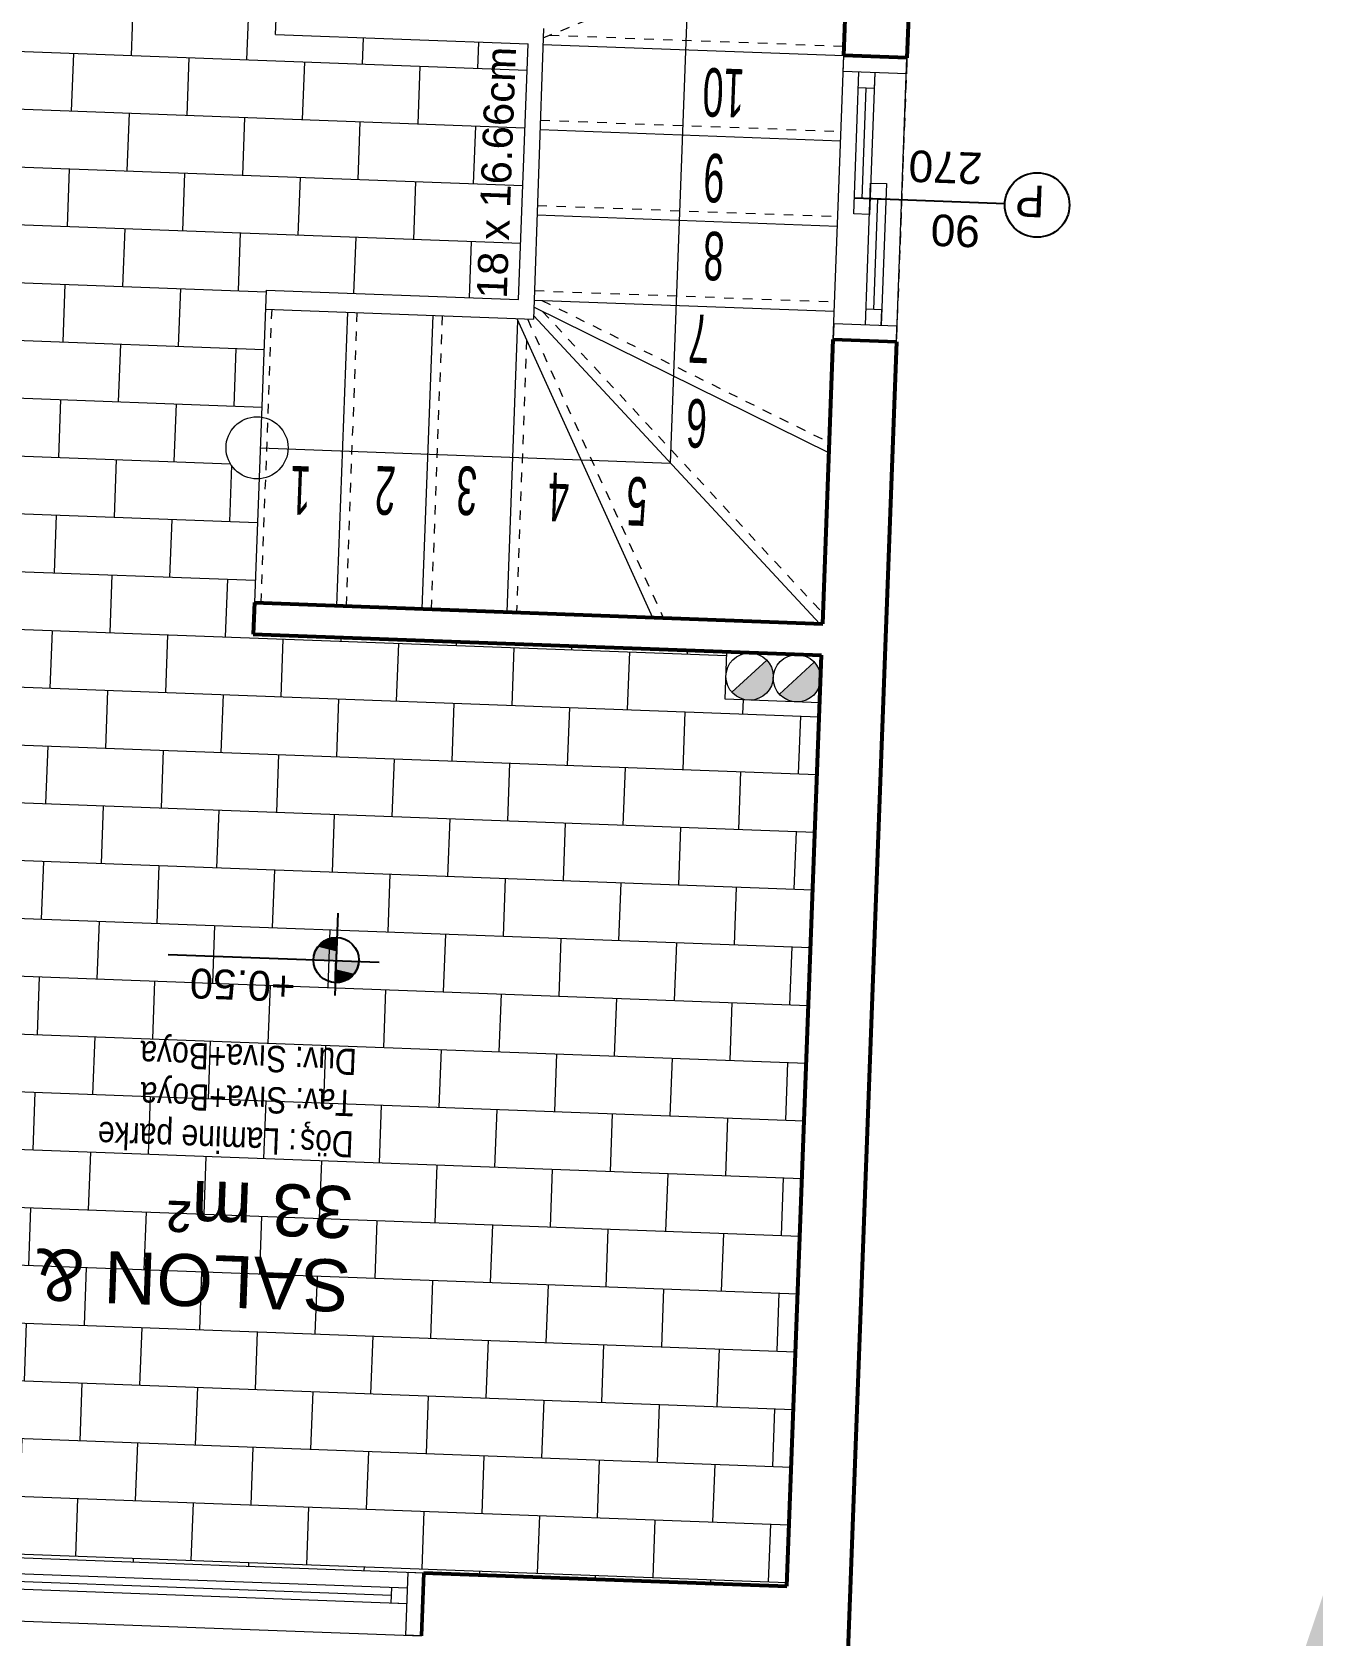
# Model space of a CAD drawing. Header units: centimetres. Extents: x 63871 to 181827, y -95930 to 42199.
# Drawn here: x 150514 to 150920, y 32157 to 32665 of the extents above; entities that cross this region are included whole.
import ezdxf

# ---------------------------------------------------------------- set-up
doc = ezdxf.new("R2010")
doc.units = ezdxf.units.CM
doc.linetypes.add('11-021_500-SatisOfisi_220512$0${ Diamond }', pattern=[12, 4, -2, 2, 2, -2])
doc.linetypes.add('Dash', pattern=[6, 3, -3])
for name, color, linetype, lineweight in [('A-AREA-IDEN', 7, 'Continuous', 9), ('A-GLAZ', 151, 'Continuous', 9), ('A-WALL', 12, 'Continuous', 50), ('ARM_Pen_No__252', 8, 'Continuous', 18), ('Baca', 82, 'Continuous', 9), ('DUVAR', 7, 'Continuous', 40), ('İz DÜŞÜMÜ', 7, '11-021_500-SatisOfisi_220512$0${ Diamond }', 18), ('OLUK', 222, 'Continuous', 15), ('S-STRS', 31, 'Continuous', 9)]:
    doc.layers.add(name, color=color, linetype=linetype, lineweight=lineweight)
doc.layers.add('Bitirme - Duvar', color=7, linetype='Continuous')
doc.layers.add('KOT', color=171, linetype='Continuous')
doc.styles.add('Arial', font='Arial.ttf', dxfattribs={"height": 250})
doc.styles.add('Arial_1', font='Arial.ttf', dxfattribs={"height": 300})
doc.styles.add('MtXpl_Arial_Narrow_1', font='')
doc.styles.add('OLUŞTURULMUŞ_STİL_1', font='Arial.ttf')
doc.styles.add('STYLE1', font='', dxfattribs={"width": 0.55, "height": 0.25})
doc.styles.get('MtXpl_Arial_Narrow_1').set_extended_font_data('Arial Narrow')
doc.styles.get('STYLE1').set_extended_font_data('Arial Tur')

# ---------------------------------------------------------------- blocks, each defined once
blk = doc.blocks.new('*U7')
at = {"layer": 'KOT', "linetype": 'Continuous'}
for p, q in [((531939.39, 4296267.88), (531940.47, 4296268.73)), ((531940.47, 4296268.73), (531941.68, 4296269.36)), ((531941.68, 4296269.36), (531942.99, 4296269.75)), ((531942.99, 4296269.75), (531944.36, 4296269.88)), ((531944.36, 4296269.88), (531944.36, 4296269.75)), ((531944.36, 4296269.75), (531944.36, 4296269.36)), ((531944.36, 4296269.36), (531944.36, 4296268.73)), ((531944.36, 4296268.73), (531944.36, 4296267.88)), ((531937.2, 4296263), (531937.38, 4296264.36)), ((531937.38, 4296264.36), (531937.82, 4296265.66)), ((531937.82, 4296265.66), (531938.5, 4296266.85)), ((531938.5, 4296266.85), (531939.39, 4296267.88)), ((531944.36, 4296267.88), (531944.36, 4296266.85)), ((531944.36, 4296266.85), (531944.36, 4296265.66)), ((531944.36, 4296265.66), (531944.36, 4296264.36)), ((531944.36, 4296264.36), (531944.36, 4296263))]:
    blk.add_line(p, q, dxfattribs=at)
at = {"layer": 'KOT', "linetype": 'Continuous', "extrusion": (0, 0, -1)}
for points in [[(-531940.47, 4296268.73), (-531944.36, 4296267.88), (-531939.39, 4296267.88)], [(-531941.68, 4296269.36), (-531944.36, 4296268.73), (-531940.47, 4296268.73)], [(-531940.47, 4296268.73), (-531944.36, 4296268.73), (-531944.36, 4296267.88)], [(-531942.99, 4296269.75), (-531944.36, 4296269.36), (-531941.68, 4296269.36)], [(-531941.68, 4296269.36), (-531944.36, 4296269.36), (-531944.36, 4296268.73)], [(-531944.36, 4296269.88), (-531944.36, 4296269.75), (-531942.99, 4296269.75)], [(-531942.99, 4296269.75), (-531944.36, 4296269.75), (-531944.36, 4296269.36)], [(-531937.38, 4296264.36), (-531944.36, 4296263), (-531937.2, 4296263)], [(-531937.82, 4296265.66), (-531944.36, 4296264.36), (-531937.38, 4296264.36)], [(-531937.38, 4296264.36), (-531944.36, 4296264.36), (-531944.36, 4296263)], [(-531938.5, 4296266.85), (-531944.36, 4296265.66), (-531937.82, 4296265.66)], [(-531937.82, 4296265.66), (-531944.36, 4296265.66), (-531944.36, 4296264.36)], [(-531939.39, 4296267.88), (-531944.36, 4296266.85), (-531938.5, 4296266.85)], [(-531938.5, 4296266.85), (-531944.36, 4296266.85), (-531944.36, 4296265.66)], [(-531939.39, 4296267.88), (-531944.36, 4296267.88), (-531944.36, 4296266.85)]]:
    blk.add_solid(points, dxfattribs=at)
blk = doc.blocks.new('*U8')
at = {"layer": 'KOT', "linetype": 'Continuous'}
for p, q in [((531944.36, 4296263.14), (531944.36, 4296263.42)), ((531951.52, 4296263.42), (531951.52, 4296263.14)), ((531944.36, 4296261.74), (531944.36, 4296263.14)), ((531944.36, 4296260.39), (531944.36, 4296261.74)), ((531944.36, 4296259.15), (531944.36, 4296260.39)), ((531944.36, 4296258.07), (531944.36, 4296259.15)), ((531950.32, 4296259.15), (531949.42, 4296258.07)), ((531950.98, 4296260.39), (531950.32, 4296259.15)), ((531951.39, 4296261.74), (531950.98, 4296260.39)), ((531951.52, 4296263.14), (531951.39, 4296261.74)), ((531944.36, 4296257.18), (531944.36, 4296258.07)), ((531944.36, 4296256.51), (531944.36, 4296257.18)), ((531944.36, 4296256.11), (531944.36, 4296256.51)), ((531945.76, 4296256.11), (531944.36, 4296255.97)), ((531944.36, 4296255.97), (531944.36, 4296256.11)), ((531947.1, 4296256.51), (531945.76, 4296256.11)), ((531948.34, 4296257.18), (531947.1, 4296256.51)), ((531949.42, 4296258.07), (531948.34, 4296257.18))]:
    blk.add_line(p, q, dxfattribs=at)
at = {"layer": 'KOT', "linetype": 'Continuous', "extrusion": (0, 0, -1)}
for points in [[(-531944.36, 4296263.42), (-531951.52, 4296263.14), (-531944.36, 4296263.14)], [(-531944.36, 4296263.42), (-531951.52, 4296263.42), (-531951.52, 4296263.14)], [(-531944.36, 4296263.14), (-531951.39, 4296261.74), (-531944.36, 4296261.74)], [(-531944.36, 4296263.14), (-531951.52, 4296263.14), (-531951.39, 4296261.74)], [(-531944.36, 4296261.74), (-531950.98, 4296260.39), (-531944.36, 4296260.39)], [(-531944.36, 4296261.74), (-531951.39, 4296261.74), (-531950.98, 4296260.39)], [(-531944.36, 4296260.39), (-531950.32, 4296259.15), (-531944.36, 4296259.15)], [(-531944.36, 4296260.39), (-531950.98, 4296260.39), (-531950.32, 4296259.15)], [(-531944.36, 4296259.15), (-531949.42, 4296258.07), (-531944.36, 4296258.07)], [(-531944.36, 4296259.15), (-531950.32, 4296259.15), (-531949.42, 4296258.07)], [(-531944.36, 4296258.07), (-531948.34, 4296257.18), (-531944.36, 4296257.18)], [(-531944.36, 4296258.07), (-531949.42, 4296258.07), (-531948.34, 4296257.18)], [(-531944.36, 4296257.18), (-531947.1, 4296256.51), (-531944.36, 4296256.51)], [(-531944.36, 4296257.18), (-531948.34, 4296257.18), (-531947.1, 4296256.51)], [(-531944.36, 4296256.51), (-531945.76, 4296256.11), (-531944.36, 4296256.11)], [(-531944.36, 4296256.51), (-531947.1, 4296256.51), (-531945.76, 4296256.11)], [(-531944.36, 4296256.11), (-531945.76, 4296256.11), (-531944.36, 4296255.97)]]:
    blk.add_solid(points, dxfattribs=at)
blk = doc.blocks.new('asdf')
at = {"layer": 'KOT'}
for p, q in [((435094.33, 4281336.77), (435094.33, 4281362.83)), ((435080.69, 4281351.86), (435147.51, 4281351.86))]:
    blk.add_line(p, q, dxfattribs=at)
blk.add_circle((435094.33, 4281351.57), 7.17, dxfattribs=at)
at = {"layer": 'KOT', "linetype": 'Continuous'}
for name, p in [('*U7', (-96850.02, -14911.15)), ('*U8', (-96850.02, -14911.57))]:
    blk.add_blockref(name, p, dxfattribs=at)
blk = doc.blocks.new('afadfa')
at = {"layer": 'Baca'}
h = blk.add_hatch(color=0, dxfattribs=at)
h.dxf.hatch_style = 1
h.paths.add_polyline_path([(525548.61, 4261233.83, 0.670516), (525535.77, 4261228.56, 0.199315), (525537.97, 4261223.25)])
h = blk.add_hatch(color=0, dxfattribs=at)
h.dxf.hatch_style = 1
h.paths.add_polyline_path([(525563.68, 4261233.75, 0.675614), (525550.77, 4261228.56, 0.202965), (525553.05, 4261223.18)])
for p, q in [((525537.97, 4261223.25), (525548.61, 4261233.83)), ((525553.05, 4261223.18), (525563.68, 4261233.75))]:
    blk.add_line(p, q, dxfattribs=at)
blk.add_lwpolyline([(525535.77, 4261236.11), (525565.77, 4261236.05), (525565.77, 4261220.99), (525535.77, 4261221.06)], close=True, dxfattribs=at)
for centre in [(525543.27, 4261228.56), (525558.27, 4261228.56)]:
    blk.add_circle(centre, 7.5, dxfattribs=at)
blk = doc.blocks.new('HRD')
at = {"layer": 'ARM_Pen_No__252'}
h = blk.add_hatch(dxfattribs=at)
h.set_pattern_fill('AR-B816', color=256, scale=0.09)
h.set_pattern_definition([(0, (-39959.2, 0), (0, 18.288), []), (90, (-39959.2, 0), (-18.288, 18.288), [18.288, -18.288])])
h.paths.add_polyline_path([(154149.63, 35592.48), (154149.63, 35503.48), (154219.63, 35503.48), (154219.63, 35483.24), (154324.63, 35483.24), (154324.63, 35692.48), (154369.63, 35692.48), (154369.63, 35927.48), (154369.63, 35927.48), (154369.63, 36097.48), (154369.63, 36177.48), (154254.63, 36177.48), (153954.63, 36177.48), (153839.63, 36177.48), (153839.63, 35897.6), (153869.63, 35897.54), (153869.63, 35882.48), (154019.63, 35882.48), (154019.63, 35872.48), (154019.63, 35833.25, -0.444416), (154030.45, 35823.48, -0.444416), (154019.63, 35813.72), (154019.63, 35773.48), (153939.63, 35773.48), (153939.63, 35692.48), (154019.63, 35692.48), (154019.63, 35687.48), (154019.63, 35633.7), (154020.63, 35632.93), (154019.63, 35631.47), (154019.63, 35592.48), (154019.63, 35582.48), (153989.63, 35582.48), (153989.63, 35577.48), (153989.63, 35497.48), (153989.63, 35437.48), (153994.63, 35437.48), (154094.63, 35437.48), (154139.63, 35437.48), (154139.63, 35592.48)])
at = {"layer": 'A-GLAZ', "ltscale": 3}
for p, q in [((153954.63, 36177.48), (153954.63, 36197.48)), ((153954.63, 36197.48), (153959.63, 36197.48)), ((154254.63, 36197.48), (153954.63, 36197.48)), ((153959.63, 36197.48), (153959.63, 36177.48)), ((153959.63, 36187.48), (154109.63, 36187.48)), ((153959.63, 36187.48), (153964.63, 36187.48)), ((153964.63, 36187.48), (153964.63, 36182.48)), ((154104.63, 36184.98), (153964.63, 36184.98)), ((154109.63, 36182.48), (153959.63, 36182.48)), ((153959.63, 36177.48), (153954.63, 36177.48)), ((154254.63, 36177.48), (153954.63, 36177.48)), ((153839.63, 35782.48), (153819.63, 35782.48)), ((153819.63, 35782.48), (153819.63, 35777.48)), ((153819.63, 35782.48), (153819.63, 35692.48)), ((153839.63, 35777.48), (153839.63, 35782.48)), ((153839.63, 35782.48), (153839.63, 35692.48)), ((153819.63, 35777.48), (153839.63, 35777.48)), ((153824.63, 35732.48), (153824.63, 35777.48)), ((153824.63, 35777.48), (153824.63, 35772.48)), ((153829.63, 35777.48), (153829.63, 35732.48)), ((153824.63, 35772.48), (153829.63, 35772.48)), ((153827.13, 35772.48), (153827.13, 35737.48)), ((153829.63, 35697.48), (153829.63, 35742.48)), ((153829.63, 35742.48), (153834.63, 35742.48)), ((153834.63, 35742.48), (153834.63, 35697.48)), ((153829.63, 35737.48), (153824.63, 35737.48)), ((153829.63, 35737.48), (153834.63, 35737.48)), ((153832.13, 35737.48), (153832.13, 35702.48)), ((153829.63, 35732.48), (153824.63, 35732.48)), ((153829.63, 35697.48), (153829.63, 35702.48)), ((153829.63, 35702.48), (153834.63, 35702.48)), ((153819.63, 35692.48), (153819.63, 35697.48)), ((153819.63, 35697.48), (153839.63, 35697.48)), ((153839.63, 35697.48), (153839.63, 35692.48)), ((153839.63, 35692.48), (153819.63, 35692.48))]:
    blk.add_line(p, q, dxfattribs=at)
at = {"layer": 'A-WALL', "lineweight": 53}
for p, q in [((153819.63, 35782.48), (153819.63, 36197.48)), ((153839.63, 36177.48), (153839.63, 35882.48)), ((153954.63, 36177.48), (153839.63, 36177.48)), ((154019.63, 35882.48), (153839.63, 35882.48)), ((154019.63, 35872.48), (154019.63, 35882.48)), ((153839.63, 35872.48), (153839.63, 35782.48)), ((154019.63, 35872.48), (153839.63, 35872.48)), ((153819.63, 35417.48), (153819.63, 35692.48)), ((153819.63, 35692.48), (153839.63, 35692.48)), ((153839.63, 35692.48), (153839.63, 35592.48))]:
    blk.add_line(p, q, dxfattribs=at)
at = {"layer": 'A-WALL', "lineweight": 50}
for p, q in [((153954.63, 36197.48), (153954.63, 36177.48)), ((153839.63, 35782.48), (153819.63, 35782.48))]:
    blk.add_line(p, q, dxfattribs=at)
at = {"layer": 'Bitirme - Duvar', "color": 161, "linetype": 'Continuous', "lineweight": 25}
blk.add_line((153786.93, 35737.48), (153834.43, 35737.48), dxfattribs=at)
blk.add_circle((153776.71, 35737.48), 10.23, dxfattribs=at)
at = {"layer": 'İz DÜŞÜMÜ'}
blk.add_lwpolyline([(153819.63, 36347.48), (154419.63, 36347.49), (154419.63, 35292.49), (154159.63, 35292.49), (154159.63, 35357.48), (153819.63, 35357.48), (153819.63, 36347.48)], dxfattribs=at)
at = {"layer": 'S-STRS', "linetype": 'Dash'}
for p, q in [((153931.94, 35776.94), (153839.63, 35869.24)), ((153936.63, 35779.48), (153890.13, 35872.48)), ((153936.63, 35786.19), (153936.63, 35872.48)), ((153963.63, 35779.48), (153963.63, 35872.48)), ((153990.63, 35779.48), (153990.63, 35872.48)), ((153932.3, 35773.48), (153839.63, 35815.06)), ((153934.67, 35770.48), (153839.63, 35770.48)), ((153934.75, 35743.48), (153839.63, 35743.48)), ((153934.84, 35716.48), (153839.63, 35716.48)), ((153934.93, 35690.37), (153839.63, 35647.62)), ((153932.95, 35689.48), (153839.63, 35689.48))]:
    blk.add_line(p, q, dxfattribs=at)
at = {"layer": 'S-STRS'}
for p, q in [((153934.64, 35778.48), (153840.63, 35872.48)), ((153939.99, 35779.48), (153893.49, 35872.48)), ((153939.63, 35872.48), (153939.63, 35780.19)), ((153966.63, 35779.48), (153966.63, 35872.48)), ((153993.63, 35779.48), (153993.63, 35872.48)), ((154019.63, 35773.48), (154019.63, 35872.48)), ((153889.63, 35823.48), (153889.63, 35632.93)), ((154019.63, 35823.48), (153889.63, 35823.48)), ((153934.65, 35775.72), (153839.63, 35818.35)), ((154019.63, 35779.48), (153934.64, 35779.48)), ((153934.94, 35687.48), (153934.64, 35779.48)), ((153934.66, 35773.48), (153839.63, 35773.48)), ((153939.63, 35773.48), (153939.63, 35692.48)), ((154019.63, 35773.48), (153939.63, 35773.48)), ((153934.74, 35746.48), (153839.63, 35746.48)), ((153934.83, 35719.48), (153839.63, 35719.48)), ((153934.92, 35692.48), (153839.63, 35692.48)), ((154019.63, 35692.48), (153939.63, 35692.48)), ((154019.63, 35692.48), (154019.63, 35687.48))]:
    blk.add_line(p, q, dxfattribs=at)
at = {"layer": 'S-STRS', "linetype": 'Dash'}
blk.add_lwpolyline([(154017.63, 35779.48), (154017.63, 35872.48)], dxfattribs=at)
at = {"layer": 'S-STRS'}
blk.add_circle((154020.63, 35823.48), 9.82, dxfattribs=at)
at = {"layer": 'Baca'}
blk.add_blockref('afadfa', (-371696.14, -4225338.51), dxfattribs=at)
at = {"layer": 'DUVAR'}
blk.add_blockref('asdf', (-281104.75, -4245366.95), dxfattribs=at)
at = {"style": 'MtXpl_Arial_Narrow_1'}
for s, p in [('Döş', (153981.93, 36038.63)), (': Lamine parke', (153999.93, 36038.62)), ('Tav: Sıva+Boya', (153982.37, 36025.58)), ('Duv: Sıva+Boya', (153981.89, 36012.53))]:
    blk.add_text(s, height=8.316, rotation=359.957, dxfattribs=at).set_placement(p)
at = {"layer": 'A-AREA-IDEN', "width": 224.1999, "attachment_point": 2, "line_spacing_factor": 0.941778, "style": 'Arial'}
for s, insert, char_height in [('SALON & MUTFAK', (154081.66, 36095.88), 16.4692), ('33 m²', (154010.7, 36072.58), 16.469)]:
    blk.add_mtext(s, dxfattribs=dict(at, insert=insert, char_height=char_height))
at = {"layer": 'Bitirme - Duvar', "linetype": 'Continuous', "char_height": 10, "attachment_point": 7, "style": 'OLUŞTURULMUŞ_STİL_1'}
for s, insert in [('\\A1;90', (153794.5, 35741.48)), ('\\A1;P', (153774.38, 35731.36)), ('\\A1;270', (153794.5, 35721.48))]:
    blk.add_mtext(s, dxfattribs=dict(at, insert=insert))
at = {"layer": 'KOT', "style": 'Arial_1'}
blk.add_text('+0.50', height=9.45, dxfattribs=at).set_placement((154002.17, 35988.95))
at = {"layer": 'S-STRS', "style": 'STYLE1', "text_generation_flag": 6, "width": 0.55}
for s, p in [('5', (153896.57, 35828.3)), ('2', (153976.29, 35827.8)), ('1', (154003.15, 35828.76)), ('4', (153921.38, 35827.87)), ('3', (153950.49, 35826.93)), ('6', (153878.58, 35802.91)), ('7', (153878.84, 35776.1)), ('8', (153875.13, 35749.76)), ('9', (153875.94, 35725.08)), ('10', (153870.67, 35697.98))]:
    blk.add_text(s, height=15.36, rotation=180, dxfattribs=at).set_placement(p)
at = {"layer": 'S-STRS', "style": 'STYLE1'}
blk.add_text('18 x 16.66cm', height=9.5148, rotation=270, dxfattribs=at).set_placement((153943.4, 35773.48))
blk = doc.blocks.new('yerleşim planı')
at = {"layer": 'ARM_Pen_No__252'}
h = blk.add_hatch(dxfattribs=at)
h.set_pattern_fill('AR-HBONE', color=256, scale=0.51)
h.set_pattern_definition([(45, (-177987.134, -15156.517), (0, 73.27889), [155.448, -51.816]), (135, (-177950.495, -15119.877), (7e-15, 73.27889), [155.448, -51.816])])
h.paths.add_polyline_path([(-2142.28, 12350.54), (-6158.02, 12350.54), (-5113.15, 15429.31), (-2007.04, 15429.31)], flags=16)
h.paths.add_polyline_path([(-2155.45, 12050.81), (-2289.18, 9006.52), (-7230.37, 9110.99), (-6232.66, 12050.81)], flags=16)
h.paths.add_polyline_path([(-1993.99, 15726.33), (-2007.04, 15429.31), (-5113.15, 15429.31), (-2392.44, 23446.06), (-2901.07, 23669.61), (-7833.02, 9123.73), (-10553.48, 9181.25), (-10718.93, 8734.63), (588.09, 8496.02), (607.89, 8945.26), (-1738.17, 8994.87), (-1127.77, 22890.2), (-1668.84, 23128.02), (-1970.99, 15726.33)])
at = {"rotation": 177.873189238168}
blk.add_blockref('HRD', (149400.72, 46433.56), dxfattribs=at)

msp = doc.modelspace()

# ---------------------------------------------------------------- block references
at = {"layer": 'OLUK'}
msp.add_blockref('yerleşim planı', (156428.79, 16182.58), dxfattribs=at)

doc.saveas('drawing.dxf')
